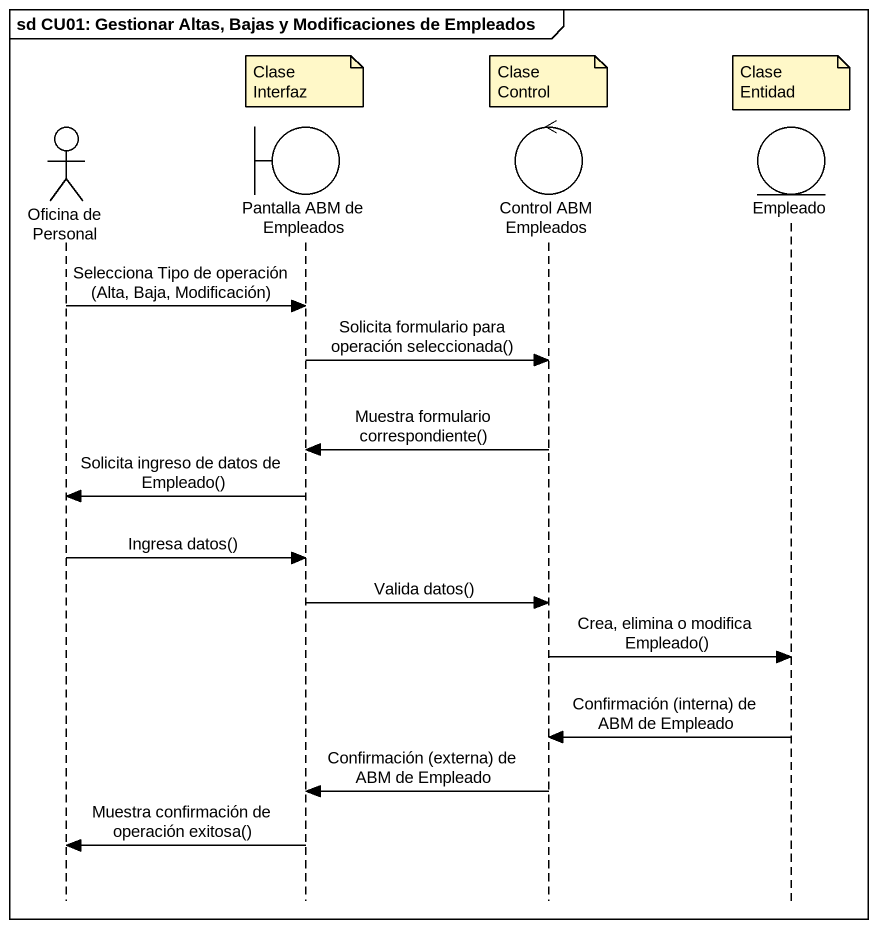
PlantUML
@startuml
mainframe sd CU01: Gestionar Altas, Bajas y Modificaciones de Empleados
hide footbox
actor "Oficina de Personal" as Oficina_de_Personal
boundary "Pantalla ABM de Empleados" as Pantalla_ABM_de_Empleados
control "Control ABM Empleados" as Control_ABM_Empleados
entity Empleado

note over Pantalla_ABM_de_Empleados : Clase Interfaz
note over Control_ABM_Empleados : Clase Control
note over Empleado : Clase Entidad
Oficina_de_Personal -> Pantalla_ABM_de_Empleados : Selecciona Tipo de operación (Alta, Baja, Modificación)
Pantalla_ABM_de_Empleados -> Control_ABM_Empleados : Solicita formulario para operación seleccionada()
Control_ABM_Empleados -> Pantalla_ABM_de_Empleados : Muestra formulario correspondiente()
Pantalla_ABM_de_Empleados -> Oficina_de_Personal : Solicita ingreso de datos de Empleado()
Oficina_de_Personal -> Pantalla_ABM_de_Empleados : Ingresa datos()
Pantalla_ABM_de_Empleados -> Control_ABM_Empleados : Valida datos()
Control_ABM_Empleados -> Empleado : Crea, elimina o modifica Empleado()
Empleado -> Control_ABM_Empleados : Confirmación (interna) de ABM de Empleado
Control_ABM_Empleados -> Pantalla_ABM_de_Empleados : Confirmación (externa) de ABM de Empleado
Pantalla_ABM_de_Empleados -> Oficina_de_Personal : Muestra confirmación de operación exitosa()
@enduml
